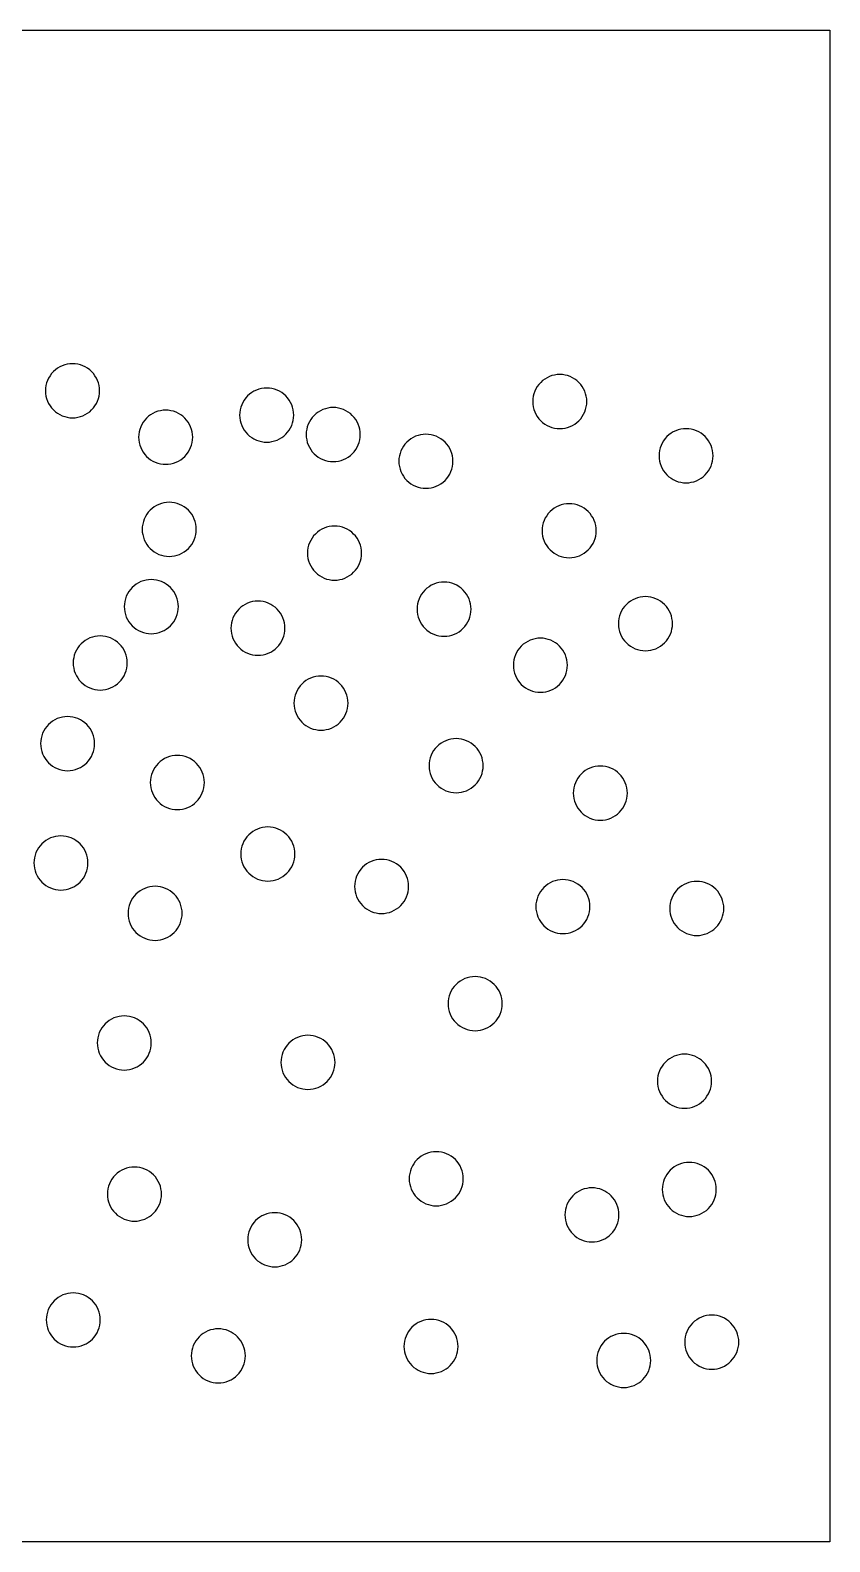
# Model space of a CAD drawing. Header units: millimetres. Extents: x 0 to 406, y 0 to 84.
# Drawn here: x 362 to 406.4, y 0 to 83.8 of the extents above; entities that cross this region are included whole.
import ezdxf

# ---------------------------------------------------------------- set-up
doc = ezdxf.new("R2010")
doc.units = ezdxf.units.MM

msp = doc.modelspace()

# ---------------------------------------------------------------- linework, layer by layer
at = {"color": 0}
for points in [[(0, 0), (0, 83.82), (406.4, 83.82), (406.4, 0), (0, 0)], [(365.455, 62.767), (365.554, 62.876), (365.641, 62.994), (365.717, 63.12), (365.78, 63.253), (365.83, 63.392), (365.865, 63.535), (365.887, 63.68), (365.894, 63.827), (365.887, 63.974), (365.865, 64.12), (365.83, 64.263), (365.78, 64.401), (365.717, 64.534), (365.641, 64.661), (365.554, 64.779), (365.455, 64.888), (365.346, 64.987), (365.228, 65.074), (365.101, 65.15), (364.968, 65.213), (364.83, 65.263), (364.687, 65.298), (364.541, 65.32), (364.394, 65.327), (364.247, 65.32), (364.102, 65.298), (363.959, 65.263), (363.82, 65.213), (363.687, 65.15), (363.561, 65.074), (363.443, 64.987), (363.334, 64.888), (363.235, 64.779), (363.147, 64.661), (363.071, 64.534), (363.008, 64.401), (362.959, 64.263), (362.923, 64.12), (362.901, 63.974), (362.894, 63.827), (362.901, 63.68), (362.923, 63.535), (362.959, 63.392), (363.008, 63.253), (363.071, 63.12), (363.147, 62.994), (363.235, 62.876), (363.334, 62.767), (363.443, 62.668), (363.561, 62.58), (363.687, 62.504), (363.82, 62.441), (363.959, 62.392), (364.102, 62.356), (364.247, 62.334), (364.394, 62.327), (364.541, 62.334), (364.687, 62.356), (364.83, 62.392), (364.968, 62.441), (365.101, 62.504), (365.228, 62.58), (365.346, 62.668), (365.455, 62.767)], [(392.485, 62.168), (392.584, 62.278), (392.671, 62.396), (392.747, 62.522), (392.81, 62.655), (392.859, 62.794), (392.895, 62.936), (392.917, 63.082), (392.924, 63.229), (392.917, 63.376), (392.895, 63.522), (392.859, 63.665), (392.81, 63.803), (392.747, 63.936), (392.671, 64.062), (392.584, 64.181), (392.485, 64.29), (392.376, 64.389), (392.257, 64.476), (392.131, 64.552), (391.998, 64.615), (391.859, 64.665), (391.717, 64.7), (391.571, 64.722), (391.424, 64.729), (391.277, 64.722), (391.131, 64.7), (390.989, 64.665), (390.85, 64.615), (390.717, 64.552), (390.591, 64.476), (390.472, 64.389), (390.363, 64.29), (390.265, 64.181), (390.177, 64.062), (390.101, 63.936), (390.038, 63.803), (389.989, 63.665), (389.953, 63.522), (389.931, 63.376), (389.924, 63.229), (389.931, 63.082), (389.953, 62.936), (389.989, 62.794), (390.038, 62.655), (390.101, 62.522), (390.177, 62.396), (390.265, 62.278), (390.363, 62.168), (390.472, 62.07), (390.591, 61.982), (390.717, 61.906), (390.85, 61.843), (390.989, 61.794), (391.131, 61.758), (391.277, 61.736), (391.424, 61.729), (391.571, 61.736), (391.717, 61.758), (391.859, 61.794), (391.998, 61.843), (392.131, 61.906), (392.257, 61.982), (392.376, 62.07), (392.485, 62.168)], [(376.226, 61.417), (376.325, 61.526), (376.413, 61.644), (376.489, 61.771), (376.552, 61.904), (376.601, 62.042), (376.637, 62.185), (376.658, 62.331), (376.666, 62.478), (376.658, 62.625), (376.637, 62.77), (376.601, 62.913), (376.552, 63.052), (376.489, 63.185), (376.413, 63.311), (376.325, 63.429), (376.226, 63.538), (376.117, 63.637), (375.999, 63.725), (375.873, 63.801), (375.74, 63.864), (375.601, 63.913), (375.458, 63.949), (375.313, 63.971), (375.166, 63.978), (375.019, 63.971), (374.873, 63.949), (374.73, 63.913), (374.592, 63.864), (374.459, 63.801), (374.332, 63.725), (374.214, 63.637), (374.105, 63.538), (374.006, 63.429), (373.918, 63.311), (373.843, 63.185), (373.78, 63.052), (373.73, 62.913), (373.695, 62.77), (373.673, 62.625), (373.666, 62.478), (373.673, 62.331), (373.695, 62.185), (373.73, 62.042), (373.78, 61.904), (373.843, 61.771), (373.918, 61.644), (374.006, 61.526), (374.105, 61.417), (374.214, 61.318), (374.332, 61.231), (374.459, 61.155), (374.592, 61.092), (374.73, 61.042), (374.873, 61.007), (375.019, 60.985), (375.166, 60.978), (375.313, 60.985), (375.458, 61.007), (375.601, 61.042), (375.74, 61.092), (375.873, 61.155), (375.999, 61.231), (376.117, 61.318), (376.226, 61.417)], [(379.915, 60.338), (380.014, 60.447), (380.101, 60.565), (380.177, 60.691), (380.24, 60.824), (380.29, 60.963), (380.325, 61.106), (380.347, 61.251), (380.354, 61.398), (380.347, 61.545), (380.325, 61.691), (380.29, 61.834), (380.24, 61.972), (380.177, 62.105), (380.101, 62.232), (380.014, 62.35), (379.915, 62.459), (379.806, 62.558), (379.687, 62.645), (379.561, 62.721), (379.428, 62.784), (379.29, 62.834), (379.147, 62.869), (379.001, 62.891), (378.854, 62.898), (378.707, 62.891), (378.561, 62.869), (378.419, 62.834), (378.28, 62.784), (378.147, 62.721), (378.021, 62.645), (377.903, 62.558), (377.793, 62.459), (377.695, 62.35), (377.607, 62.232), (377.531, 62.105), (377.468, 61.972), (377.419, 61.834), (377.383, 61.691), (377.361, 61.545), (377.354, 61.398), (377.361, 61.251), (377.383, 61.106), (377.419, 60.963), (377.468, 60.824), (377.531, 60.691), (377.607, 60.565), (377.695, 60.447), (377.793, 60.338), (377.903, 60.239), (378.021, 60.151), (378.147, 60.075), (378.28, 60.012), (378.419, 59.963), (378.561, 59.927), (378.707, 59.906), (378.854, 59.898), (379.001, 59.906), (379.147, 59.927), (379.29, 59.963), (379.428, 60.012), (379.561, 60.075), (379.687, 60.151), (379.806, 60.239), (379.915, 60.338)], [(370.622, 60.191), (370.721, 60.3), (370.808, 60.418), (370.884, 60.544), (370.947, 60.677), (370.997, 60.816), (371.032, 60.959), (371.054, 61.104), (371.061, 61.251), (371.054, 61.398), (371.032, 61.544), (370.997, 61.687), (370.947, 61.825), (370.884, 61.958), (370.808, 62.085), (370.721, 62.203), (370.622, 62.312), (370.513, 62.411), (370.395, 62.498), (370.268, 62.574), (370.135, 62.637), (369.997, 62.687), (369.854, 62.722), (369.708, 62.744), (369.561, 62.751), (369.414, 62.744), (369.269, 62.722), (369.126, 62.687), (368.987, 62.637), (368.854, 62.574), (368.728, 62.498), (368.61, 62.411), (368.501, 62.312), (368.402, 62.203), (368.314, 62.085), (368.238, 61.958), (368.175, 61.825), (368.126, 61.687), (368.09, 61.544), (368.068, 61.398), (368.061, 61.251), (368.068, 61.104), (368.09, 60.959), (368.126, 60.816), (368.175, 60.677), (368.238, 60.544), (368.314, 60.418), (368.402, 60.3), (368.501, 60.191), (368.61, 60.092), (368.728, 60.004), (368.854, 59.928), (368.987, 59.865), (369.126, 59.816), (369.269, 59.78), (369.414, 59.759), (369.561, 59.751), (369.708, 59.759), (369.854, 59.78), (369.997, 59.816), (370.135, 59.865), (370.268, 59.928), (370.395, 60.004), (370.513, 60.092), (370.622, 60.191)], [(385.058, 58.857), (385.156, 58.966), (385.244, 59.085), (385.32, 59.211), (385.383, 59.344), (385.432, 59.482), (385.468, 59.625), (385.49, 59.771), (385.497, 59.918), (385.49, 60.065), (385.468, 60.211), (385.432, 60.353), (385.383, 60.492), (385.32, 60.625), (385.244, 60.751), (385.156, 60.869), (385.058, 60.979), (384.948, 61.077), (384.83, 61.165), (384.704, 61.241), (384.571, 61.304), (384.432, 61.353), (384.289, 61.389), (384.144, 61.411), (383.997, 61.418), (383.85, 61.411), (383.704, 61.389), (383.561, 61.353), (383.423, 61.304), (383.29, 61.241), (383.163, 61.165), (383.045, 61.077), (382.936, 60.979), (382.837, 60.869), (382.75, 60.751), (382.674, 60.625), (382.611, 60.492), (382.561, 60.353), (382.526, 60.211), (382.504, 60.065), (382.497, 59.918), (382.504, 59.771), (382.526, 59.625), (382.561, 59.482), (382.611, 59.344), (382.674, 59.211), (382.75, 59.085), (382.837, 58.966), (382.936, 58.857), (383.045, 58.758), (383.163, 58.671), (383.29, 58.595), (383.423, 58.532), (383.561, 58.482), (383.704, 58.447), (383.85, 58.425), (383.997, 58.418), (384.144, 58.425), (384.289, 58.447), (384.432, 58.482), (384.571, 58.532), (384.704, 58.595), (384.83, 58.671), (384.948, 58.758), (385.058, 58.857)], [(399.488, 59.16), (399.587, 59.269), (399.675, 59.388), (399.751, 59.514), (399.814, 59.647), (399.863, 59.785), (399.899, 59.928), (399.921, 60.074), (399.928, 60.221), (399.921, 60.368), (399.899, 60.514), (399.863, 60.656), (399.814, 60.795), (399.751, 60.928), (399.675, 61.054), (399.587, 61.172), (399.488, 61.282), (399.379, 61.38), (399.261, 61.468), (399.135, 61.544), (399.002, 61.607), (398.863, 61.656), (398.72, 61.692), (398.575, 61.714), (398.428, 61.721), (398.281, 61.714), (398.135, 61.692), (397.992, 61.656), (397.854, 61.607), (397.721, 61.544), (397.594, 61.468), (397.476, 61.38), (397.367, 61.282), (397.268, 61.172), (397.181, 61.054), (397.105, 60.928), (397.042, 60.795), (396.992, 60.656), (396.957, 60.514), (396.935, 60.368), (396.928, 60.221), (396.935, 60.074), (396.957, 59.928), (396.992, 59.785), (397.042, 59.647), (397.105, 59.514), (397.181, 59.388), (397.268, 59.269), (397.367, 59.16), (397.476, 59.061), (397.594, 58.974), (397.721, 58.898), (397.854, 58.835), (397.992, 58.785), (398.135, 58.75), (398.281, 58.728), (398.428, 58.721), (398.575, 58.728), (398.72, 58.75), (398.863, 58.785), (399.002, 58.835), (399.135, 58.898), (399.261, 58.974), (399.379, 59.061), (399.488, 59.16)], [(370.819, 55.081), (370.918, 55.19), (371.005, 55.308), (371.081, 55.434), (371.144, 55.568), (371.194, 55.706), (371.229, 55.849), (371.251, 55.995), (371.258, 56.142), (371.251, 56.289), (371.229, 56.434), (371.194, 56.577), (371.144, 56.716), (371.081, 56.849), (371.005, 56.975), (370.918, 57.093), (370.819, 57.202), (370.71, 57.301), (370.591, 57.389), (370.465, 57.464), (370.332, 57.527), (370.194, 57.577), (370.051, 57.613), (369.905, 57.634), (369.758, 57.642), (369.611, 57.634), (369.465, 57.613), (369.323, 57.577), (369.184, 57.527), (369.051, 57.464), (368.925, 57.389), (368.807, 57.301), (368.697, 57.202), (368.599, 57.093), (368.511, 56.975), (368.435, 56.849), (368.372, 56.716), (368.323, 56.577), (368.287, 56.434), (368.265, 56.289), (368.258, 56.142), (368.265, 55.995), (368.287, 55.849), (368.323, 55.706), (368.372, 55.568), (368.435, 55.434), (368.511, 55.308), (368.599, 55.19), (368.697, 55.081), (368.807, 54.982), (368.925, 54.894), (369.051, 54.819), (369.184, 54.756), (369.323, 54.706), (369.465, 54.67), (369.611, 54.649), (369.758, 54.642), (369.905, 54.649), (370.051, 54.67), (370.194, 54.706), (370.332, 54.756), (370.465, 54.819), (370.591, 54.894), (370.71, 54.982), (370.819, 55.081)], [(393.004, 55.005), (393.103, 55.114), (393.191, 55.233), (393.266, 55.359), (393.329, 55.492), (393.379, 55.631), (393.415, 55.773), (393.436, 55.919), (393.443, 56.066), (393.436, 56.213), (393.415, 56.359), (393.379, 56.501), (393.329, 56.64), (393.266, 56.773), (393.191, 56.899), (393.103, 57.018), (393.004, 57.127), (392.895, 57.226), (392.777, 57.313), (392.651, 57.389), (392.517, 57.452), (392.379, 57.501), (392.236, 57.537), (392.09, 57.559), (391.943, 57.566), (391.796, 57.559), (391.651, 57.537), (391.508, 57.501), (391.369, 57.452), (391.236, 57.389), (391.11, 57.313), (390.992, 57.226), (390.883, 57.127), (390.784, 57.018), (390.696, 56.899), (390.621, 56.773), (390.558, 56.64), (390.508, 56.501), (390.472, 56.359), (390.451, 56.213), (390.443, 56.066), (390.451, 55.919), (390.472, 55.773), (390.508, 55.631), (390.558, 55.492), (390.621, 55.359), (390.696, 55.233), (390.784, 55.114), (390.883, 55.005), (390.992, 54.907), (391.11, 54.819), (391.236, 54.743), (391.369, 54.68), (391.508, 54.631), (391.651, 54.595), (391.796, 54.573), (391.943, 54.566), (392.09, 54.573), (392.236, 54.595), (392.379, 54.631), (392.517, 54.68), (392.651, 54.743), (392.777, 54.819), (392.895, 54.907), (393.004, 55.005)], [(379.988, 53.762), (380.087, 53.871), (380.175, 53.99), (380.25, 54.116), (380.313, 54.249), (380.363, 54.388), (380.399, 54.53), (380.42, 54.676), (380.428, 54.823), (380.42, 54.97), (380.399, 55.116), (380.363, 55.259), (380.313, 55.397), (380.25, 55.53), (380.175, 55.656), (380.087, 55.775), (379.988, 55.884), (379.879, 55.983), (379.761, 56.07), (379.635, 56.146), (379.502, 56.209), (379.363, 56.258), (379.22, 56.294), (379.075, 56.316), (378.928, 56.323), (378.781, 56.316), (378.635, 56.294), (378.492, 56.258), (378.354, 56.209), (378.221, 56.146), (378.094, 56.07), (377.976, 55.983), (377.867, 55.884), (377.768, 55.775), (377.68, 55.656), (377.605, 55.53), (377.542, 55.397), (377.492, 55.259), (377.456, 55.116), (377.435, 54.97), (377.428, 54.823), (377.435, 54.676), (377.456, 54.53), (377.492, 54.388), (377.542, 54.249), (377.605, 54.116), (377.68, 53.99), (377.768, 53.871), (377.867, 53.762), (377.976, 53.664), (378.094, 53.576), (378.221, 53.5), (378.354, 53.437), (378.492, 53.388), (378.635, 53.352), (378.781, 53.33), (378.928, 53.323), (379.075, 53.33), (379.22, 53.352), (379.363, 53.388), (379.502, 53.437), (379.635, 53.5), (379.761, 53.576), (379.879, 53.664), (379.988, 53.762)], [(369.825, 50.794), (369.924, 50.903), (370.012, 51.022), (370.088, 51.148), (370.151, 51.281), (370.2, 51.42), (370.236, 51.562), (370.258, 51.708), (370.265, 51.855), (370.258, 52.002), (370.236, 52.148), (370.2, 52.29), (370.151, 52.429), (370.088, 52.562), (370.012, 52.688), (369.924, 52.807), (369.825, 52.916), (369.716, 53.014), (369.598, 53.102), (369.472, 53.178), (369.339, 53.241), (369.2, 53.29), (369.057, 53.326), (368.912, 53.348), (368.765, 53.355), (368.618, 53.348), (368.472, 53.326), (368.329, 53.29), (368.191, 53.241), (368.058, 53.178), (367.931, 53.102), (367.813, 53.014), (367.704, 52.916), (367.605, 52.807), (367.518, 52.688), (367.442, 52.562), (367.379, 52.429), (367.329, 52.29), (367.294, 52.148), (367.272, 52.002), (367.265, 51.855), (367.272, 51.708), (367.294, 51.562), (367.329, 51.42), (367.379, 51.281), (367.442, 51.148), (367.518, 51.022), (367.605, 50.903), (367.704, 50.794), (367.813, 50.695), (367.931, 50.608), (368.058, 50.532), (368.191, 50.469), (368.329, 50.42), (368.472, 50.384), (368.618, 50.362), (368.765, 50.355), (368.912, 50.362), (369.057, 50.384), (369.2, 50.42), (369.339, 50.469), (369.472, 50.532), (369.598, 50.608), (369.716, 50.695), (369.825, 50.794)], [(386.065, 50.654), (386.164, 50.763), (386.252, 50.882), (386.327, 51.008), (386.39, 51.141), (386.44, 51.279), (386.476, 51.422), (386.497, 51.568), (386.504, 51.715), (386.497, 51.862), (386.476, 52.008), (386.44, 52.15), (386.39, 52.289), (386.327, 52.422), (386.252, 52.548), (386.164, 52.666), (386.065, 52.776), (385.956, 52.874), (385.838, 52.962), (385.711, 53.038), (385.578, 53.101), (385.44, 53.15), (385.297, 53.186), (385.151, 53.208), (385.004, 53.215), (384.857, 53.208), (384.712, 53.186), (384.569, 53.15), (384.43, 53.101), (384.297, 53.038), (384.171, 52.962), (384.053, 52.874), (383.944, 52.776), (383.845, 52.666), (383.757, 52.548), (383.682, 52.422), (383.619, 52.289), (383.569, 52.15), (383.533, 52.008), (383.512, 51.862), (383.504, 51.715), (383.512, 51.568), (383.533, 51.422), (383.569, 51.279), (383.619, 51.141), (383.682, 51.008), (383.757, 50.882), (383.845, 50.763), (383.944, 50.654), (384.053, 50.555), (384.171, 50.468), (384.297, 50.392), (384.43, 50.329), (384.569, 50.279), (384.712, 50.244), (384.857, 50.222), (385.004, 50.215), (385.151, 50.222), (385.297, 50.244), (385.44, 50.279), (385.578, 50.329), (385.711, 50.392), (385.838, 50.468), (385.956, 50.555), (386.065, 50.654)], [(375.741, 49.6), (375.84, 49.709), (375.927, 49.827), (376.003, 49.953), (376.066, 50.087), (376.115, 50.225), (376.151, 50.368), (376.173, 50.514), (376.18, 50.661), (376.173, 50.808), (376.151, 50.953), (376.115, 51.096), (376.066, 51.235), (376.003, 51.368), (375.927, 51.494), (375.84, 51.612), (375.741, 51.721), (375.632, 51.82), (375.513, 51.908), (375.387, 51.983), (375.254, 52.046), (375.115, 52.096), (374.973, 52.132), (374.827, 52.153), (374.68, 52.161), (374.533, 52.153), (374.387, 52.132), (374.245, 52.096), (374.106, 52.046), (373.973, 51.983), (373.847, 51.908), (373.728, 51.82), (373.619, 51.721), (373.52, 51.612), (373.433, 51.494), (373.357, 51.368), (373.294, 51.235), (373.245, 51.096), (373.209, 50.953), (373.187, 50.808), (373.18, 50.661), (373.187, 50.514), (373.209, 50.368), (373.245, 50.225), (373.294, 50.087), (373.357, 49.953), (373.433, 49.827), (373.52, 49.709), (373.619, 49.6), (373.728, 49.501), (373.847, 49.413), (373.973, 49.338), (374.106, 49.275), (374.245, 49.225), (374.387, 49.189), (374.533, 49.168), (374.68, 49.161), (374.827, 49.168), (374.973, 49.189), (375.115, 49.225), (375.254, 49.275), (375.387, 49.338), (375.513, 49.413), (375.632, 49.501), (375.741, 49.6)], [(397.236, 49.851), (397.335, 49.96), (397.423, 50.078), (397.498, 50.204), (397.561, 50.337), (397.611, 50.476), (397.647, 50.619), (397.668, 50.764), (397.676, 50.911), (397.668, 51.058), (397.647, 51.204), (397.611, 51.347), (397.561, 51.485), (397.498, 51.618), (397.423, 51.745), (397.335, 51.863), (397.236, 51.972), (397.127, 52.071), (397.009, 52.158), (396.883, 52.234), (396.75, 52.297), (396.611, 52.347), (396.468, 52.382), (396.323, 52.404), (396.176, 52.411), (396.028, 52.404), (395.883, 52.382), (395.74, 52.347), (395.601, 52.297), (395.468, 52.234), (395.342, 52.158), (395.224, 52.071), (395.115, 51.972), (395.016, 51.863), (394.928, 51.745), (394.853, 51.618), (394.79, 51.485), (394.74, 51.347), (394.704, 51.204), (394.683, 51.058), (394.676, 50.911), (394.683, 50.764), (394.704, 50.619), (394.74, 50.476), (394.79, 50.337), (394.853, 50.204), (394.928, 50.078), (395.016, 49.96), (395.115, 49.851), (395.224, 49.752), (395.342, 49.664), (395.468, 49.588), (395.601, 49.525), (395.74, 49.476), (395.883, 49.44), (396.028, 49.419), (396.176, 49.411), (396.323, 49.419), (396.468, 49.44), (396.611, 49.476), (396.75, 49.525), (396.883, 49.588), (397.009, 49.664), (397.127, 49.752), (397.236, 49.851)], [(366.99, 47.672), (367.089, 47.781), (367.177, 47.899), (367.253, 48.026), (367.316, 48.159), (367.365, 48.297), (367.401, 48.44), (367.423, 48.586), (367.43, 48.733), (367.423, 48.88), (367.401, 49.025), (367.365, 49.168), (367.316, 49.307), (367.253, 49.44), (367.177, 49.566), (367.089, 49.684), (366.99, 49.793), (366.881, 49.892), (366.763, 49.98), (366.637, 50.056), (366.504, 50.119), (366.365, 50.168), (366.222, 50.204), (366.077, 50.226), (365.93, 50.233), (365.783, 50.226), (365.637, 50.204), (365.494, 50.168), (365.356, 50.119), (365.223, 50.056), (365.096, 49.98), (364.978, 49.892), (364.869, 49.793), (364.77, 49.684), (364.683, 49.566), (364.607, 49.44), (364.544, 49.307), (364.494, 49.168), (364.459, 49.025), (364.437, 48.88), (364.43, 48.733), (364.437, 48.586), (364.459, 48.44), (364.494, 48.297), (364.544, 48.159), (364.607, 48.026), (364.683, 47.899), (364.77, 47.781), (364.869, 47.672), (364.978, 47.573), (365.096, 47.486), (365.223, 47.41), (365.356, 47.347), (365.494, 47.297), (365.637, 47.262), (365.783, 47.24), (365.93, 47.233), (366.077, 47.24), (366.222, 47.262), (366.365, 47.297), (366.504, 47.347), (366.637, 47.41), (366.763, 47.486), (366.881, 47.573), (366.99, 47.672)], [(391.409, 47.546), (391.508, 47.655), (391.596, 47.774), (391.671, 47.9), (391.734, 48.033), (391.784, 48.172), (391.82, 48.314), (391.841, 48.46), (391.849, 48.607), (391.841, 48.754), (391.82, 48.9), (391.784, 49.042), (391.734, 49.181), (391.671, 49.314), (391.596, 49.44), (391.508, 49.559), (391.409, 49.668), (391.3, 49.767), (391.182, 49.854), (391.056, 49.93), (390.923, 49.993), (390.784, 50.042), (390.641, 50.078), (390.496, 50.1), (390.349, 50.107), (390.202, 50.1), (390.056, 50.078), (389.913, 50.042), (389.775, 49.993), (389.642, 49.93), (389.515, 49.854), (389.397, 49.767), (389.288, 49.668), (389.189, 49.559), (389.101, 49.44), (389.026, 49.314), (388.963, 49.181), (388.913, 49.042), (388.877, 48.9), (388.856, 48.754), (388.849, 48.607), (388.856, 48.46), (388.877, 48.314), (388.913, 48.172), (388.963, 48.033), (389.026, 47.9), (389.101, 47.774), (389.189, 47.655), (389.288, 47.546), (389.397, 47.447), (389.515, 47.36), (389.642, 47.284), (389.775, 47.221), (389.913, 47.172), (390.056, 47.136), (390.202, 47.114), (390.349, 47.107), (390.496, 47.114), (390.641, 47.136), (390.784, 47.172), (390.923, 47.221), (391.056, 47.284), (391.182, 47.36), (391.3, 47.447), (391.409, 47.546)], [(379.238, 45.444), (379.337, 45.553), (379.425, 45.671), (379.501, 45.798), (379.564, 45.931), (379.613, 46.069), (379.649, 46.212), (379.671, 46.358), (379.678, 46.505), (379.671, 46.652), (379.649, 46.797), (379.613, 46.94), (379.564, 47.079), (379.501, 47.212), (379.425, 47.338), (379.337, 47.456), (379.238, 47.565), (379.129, 47.664), (379.011, 47.752), (378.885, 47.828), (378.752, 47.891), (378.613, 47.94), (378.47, 47.976), (378.325, 47.998), (378.178, 48.005), (378.031, 47.998), (377.885, 47.976), (377.742, 47.94), (377.604, 47.891), (377.471, 47.828), (377.344, 47.752), (377.226, 47.664), (377.117, 47.565), (377.018, 47.456), (376.931, 47.338), (376.855, 47.212), (376.792, 47.079), (376.742, 46.94), (376.707, 46.797), (376.685, 46.652), (376.678, 46.505), (376.685, 46.358), (376.707, 46.212), (376.742, 46.069), (376.792, 45.931), (376.855, 45.798), (376.931, 45.671), (377.018, 45.553), (377.117, 45.444), (377.226, 45.345), (377.344, 45.258), (377.471, 45.182), (377.604, 45.119), (377.742, 45.069), (377.885, 45.034), (378.031, 45.012), (378.178, 45.005), (378.325, 45.012), (378.47, 45.034), (378.613, 45.069), (378.752, 45.119), (378.885, 45.182), (379.011, 45.258), (379.129, 45.345), (379.238, 45.444)], [(365.183, 43.2), (365.282, 43.309), (365.37, 43.427), (365.445, 43.553), (365.508, 43.686), (365.558, 43.825), (365.594, 43.968), (365.615, 44.113), (365.623, 44.26), (365.615, 44.407), (365.594, 44.553), (365.558, 44.696), (365.508, 44.834), (365.445, 44.967), (365.37, 45.094), (365.282, 45.212), (365.183, 45.321), (365.074, 45.42), (364.956, 45.508), (364.83, 45.583), (364.697, 45.646), (364.558, 45.696), (364.415, 45.732), (364.27, 45.753), (364.123, 45.76), (363.976, 45.753), (363.83, 45.732), (363.687, 45.696), (363.549, 45.646), (363.415, 45.583), (363.289, 45.508), (363.171, 45.42), (363.062, 45.321), (362.963, 45.212), (362.875, 45.094), (362.8, 44.967), (362.737, 44.834), (362.687, 44.696), (362.651, 44.553), (362.63, 44.407), (362.623, 44.26), (362.63, 44.113), (362.651, 43.968), (362.687, 43.825), (362.737, 43.686), (362.8, 43.553), (362.875, 43.427), (362.963, 43.309), (363.062, 43.2), (363.171, 43.101), (363.289, 43.013), (363.415, 42.938), (363.549, 42.875), (363.687, 42.825), (363.83, 42.789), (363.976, 42.768), (364.123, 42.76), (364.27, 42.768), (364.415, 42.789), (364.558, 42.825), (364.697, 42.875), (364.83, 42.938), (364.956, 43.013), (365.074, 43.101), (365.183, 43.2)], [(386.735, 41.976), (386.834, 42.085), (386.921, 42.203), (386.997, 42.329), (387.06, 42.462), (387.109, 42.601), (387.145, 42.744), (387.167, 42.889), (387.174, 43.036), (387.167, 43.184), (387.145, 43.329), (387.109, 43.472), (387.06, 43.611), (386.997, 43.744), (386.921, 43.87), (386.834, 43.988), (386.735, 44.097), (386.626, 44.196), (386.507, 44.284), (386.381, 44.359), (386.248, 44.422), (386.11, 44.472), (385.967, 44.508), (385.821, 44.529), (385.674, 44.536), (385.527, 44.529), (385.381, 44.508), (385.239, 44.472), (385.1, 44.422), (384.967, 44.359), (384.841, 44.284), (384.722, 44.196), (384.613, 44.097), (384.515, 43.988), (384.427, 43.87), (384.351, 43.744), (384.288, 43.611), (384.239, 43.472), (384.203, 43.329), (384.181, 43.184), (384.174, 43.036), (384.181, 42.889), (384.203, 42.744), (384.239, 42.601), (384.288, 42.462), (384.351, 42.329), (384.427, 42.203), (384.515, 42.085), (384.613, 41.976), (384.722, 41.877), (384.841, 41.789), (384.967, 41.714), (385.1, 41.651), (385.239, 41.601), (385.381, 41.565), (385.527, 41.544), (385.674, 41.536), (385.821, 41.544), (385.967, 41.565), (386.11, 41.601), (386.248, 41.651), (386.381, 41.714), (386.507, 41.789), (386.626, 41.877), (386.735, 41.976)], [(371.269, 41.043), (371.368, 41.152), (371.456, 41.27), (371.531, 41.396), (371.594, 41.529), (371.644, 41.668), (371.68, 41.811), (371.701, 41.956), (371.709, 42.103), (371.701, 42.25), (371.68, 42.396), (371.644, 42.539), (371.594, 42.677), (371.531, 42.81), (371.456, 42.937), (371.368, 43.055), (371.269, 43.164), (371.16, 43.263), (371.042, 43.35), (370.916, 43.426), (370.783, 43.489), (370.644, 43.539), (370.501, 43.574), (370.356, 43.596), (370.209, 43.603), (370.061, 43.596), (369.916, 43.574), (369.773, 43.539), (369.634, 43.489), (369.501, 43.426), (369.375, 43.35), (369.257, 43.263), (369.148, 43.164), (369.049, 43.055), (368.961, 42.937), (368.886, 42.81), (368.823, 42.677), (368.773, 42.539), (368.737, 42.396), (368.716, 42.25), (368.709, 42.103), (368.716, 41.956), (368.737, 41.811), (368.773, 41.668), (368.823, 41.529), (368.886, 41.396), (368.961, 41.27), (369.049, 41.152), (369.148, 41.043), (369.257, 40.944), (369.375, 40.856), (369.501, 40.78), (369.634, 40.717), (369.773, 40.668), (369.916, 40.632), (370.061, 40.61), (370.209, 40.603), (370.356, 40.61), (370.501, 40.632), (370.644, 40.668), (370.783, 40.717), (370.916, 40.78), (371.042, 40.856), (371.16, 40.944), (371.269, 41.043)], [(394.733, 40.453), (394.832, 40.562), (394.92, 40.68), (394.995, 40.807), (395.058, 40.94), (395.108, 41.078), (395.144, 41.221), (395.165, 41.367), (395.172, 41.514), (395.165, 41.661), (395.144, 41.806), (395.108, 41.949), (395.058, 42.088), (394.995, 42.221), (394.92, 42.347), (394.832, 42.465), (394.733, 42.574), (394.624, 42.673), (394.506, 42.761), (394.379, 42.837), (394.246, 42.9), (394.108, 42.949), (393.965, 42.985), (393.819, 43.006), (393.672, 43.014), (393.525, 43.006), (393.38, 42.985), (393.237, 42.949), (393.098, 42.9), (392.965, 42.837), (392.839, 42.761), (392.721, 42.673), (392.612, 42.574), (392.513, 42.465), (392.425, 42.347), (392.349, 42.221), (392.287, 42.088), (392.237, 41.949), (392.201, 41.806), (392.18, 41.661), (392.172, 41.514), (392.18, 41.367), (392.201, 41.221), (392.237, 41.078), (392.287, 40.94), (392.349, 40.807), (392.425, 40.68), (392.513, 40.562), (392.612, 40.453), (392.721, 40.354), (392.839, 40.267), (392.965, 40.191), (393.098, 40.128), (393.237, 40.078), (393.38, 40.043), (393.525, 40.021), (393.672, 40.014), (393.819, 40.021), (393.965, 40.043), (394.108, 40.078), (394.246, 40.128), (394.379, 40.191), (394.506, 40.267), (394.624, 40.354), (394.733, 40.453)], [(376.289, 37.077), (376.388, 37.186), (376.476, 37.304), (376.552, 37.43), (376.614, 37.564), (376.664, 37.702), (376.7, 37.845), (376.721, 37.991), (376.729, 38.138), (376.721, 38.285), (376.7, 38.43), (376.664, 38.573), (376.614, 38.712), (376.552, 38.845), (376.476, 38.971), (376.388, 39.089), (376.289, 39.198), (376.18, 39.297), (376.062, 39.385), (375.936, 39.46), (375.803, 39.523), (375.664, 39.573), (375.521, 39.609), (375.376, 39.63), (375.229, 39.638), (375.082, 39.63), (374.936, 39.609), (374.793, 39.573), (374.655, 39.523), (374.522, 39.46), (374.395, 39.385), (374.277, 39.297), (374.168, 39.198), (374.069, 39.089), (373.981, 38.971), (373.906, 38.845), (373.843, 38.712), (373.793, 38.573), (373.757, 38.43), (373.736, 38.285), (373.729, 38.138), (373.736, 37.991), (373.757, 37.845), (373.793, 37.702), (373.843, 37.564), (373.906, 37.43), (373.981, 37.304), (374.069, 37.186), (374.168, 37.077), (374.277, 36.978), (374.395, 36.89), (374.522, 36.815), (374.655, 36.752), (374.793, 36.702), (374.936, 36.666), (375.082, 36.645), (375.229, 36.638), (375.376, 36.645), (375.521, 36.666), (375.664, 36.702), (375.803, 36.752), (375.936, 36.815), (376.062, 36.89), (376.18, 36.978), (376.289, 37.077)], [(364.812, 36.581), (364.911, 36.69), (364.999, 36.808), (365.074, 36.935), (365.137, 37.068), (365.187, 37.206), (365.223, 37.349), (365.244, 37.495), (365.252, 37.642), (365.244, 37.789), (365.223, 37.934), (365.187, 38.077), (365.137, 38.216), (365.074, 38.349), (364.999, 38.475), (364.911, 38.593), (364.812, 38.702), (364.703, 38.801), (364.585, 38.889), (364.459, 38.965), (364.326, 39.028), (364.187, 39.077), (364.044, 39.113), (363.899, 39.134), (363.752, 39.142), (363.605, 39.134), (363.459, 39.113), (363.316, 39.077), (363.178, 39.028), (363.045, 38.965), (362.918, 38.889), (362.8, 38.801), (362.691, 38.702), (362.592, 38.593), (362.504, 38.475), (362.429, 38.349), (362.366, 38.216), (362.316, 38.077), (362.28, 37.934), (362.259, 37.789), (362.252, 37.642), (362.259, 37.495), (362.28, 37.349), (362.316, 37.206), (362.366, 37.068), (362.429, 36.935), (362.504, 36.808), (362.592, 36.69), (362.691, 36.581), (362.8, 36.482), (362.918, 36.394), (363.045, 36.319), (363.178, 36.256), (363.316, 36.206), (363.459, 36.171), (363.605, 36.149), (363.752, 36.142), (363.899, 36.149), (364.044, 36.171), (364.187, 36.206), (364.326, 36.256), (364.459, 36.319), (364.585, 36.394), (364.703, 36.482), (364.812, 36.581)], [(382.599, 35.279), (382.698, 35.388), (382.786, 35.506), (382.861, 35.633), (382.924, 35.766), (382.974, 35.904), (383.01, 36.047), (383.031, 36.193), (383.038, 36.34), (383.031, 36.487), (383.01, 36.632), (382.974, 36.775), (382.924, 36.914), (382.861, 37.047), (382.786, 37.173), (382.698, 37.291), (382.599, 37.4), (382.49, 37.499), (382.372, 37.587), (382.245, 37.663), (382.112, 37.726), (381.974, 37.775), (381.831, 37.811), (381.685, 37.832), (381.538, 37.84), (381.391, 37.832), (381.246, 37.811), (381.103, 37.775), (380.964, 37.726), (380.831, 37.663), (380.705, 37.587), (380.587, 37.499), (380.478, 37.4), (380.379, 37.291), (380.291, 37.173), (380.216, 37.047), (380.153, 36.914), (380.103, 36.775), (380.067, 36.632), (380.046, 36.487), (380.038, 36.34), (380.046, 36.193), (380.067, 36.047), (380.103, 35.904), (380.153, 35.766), (380.216, 35.633), (380.291, 35.506), (380.379, 35.388), (380.478, 35.279), (380.587, 35.18), (380.705, 35.093), (380.831, 35.017), (380.964, 34.954), (381.103, 34.904), (381.246, 34.869), (381.391, 34.847), (381.538, 34.84), (381.685, 34.847), (381.831, 34.869), (381.974, 34.904), (382.112, 34.954), (382.245, 35.017), (382.372, 35.093), (382.49, 35.18), (382.599, 35.279)], [(370.036, 33.789), (370.135, 33.898), (370.223, 34.016), (370.298, 34.142), (370.361, 34.275), (370.411, 34.414), (370.447, 34.557), (370.468, 34.702), (370.476, 34.849), (370.468, 34.996), (370.447, 35.142), (370.411, 35.285), (370.361, 35.423), (370.298, 35.556), (370.223, 35.683), (370.135, 35.801), (370.036, 35.91), (369.927, 36.009), (369.809, 36.097), (369.683, 36.172), (369.55, 36.235), (369.411, 36.285), (369.268, 36.321), (369.123, 36.342), (368.976, 36.349), (368.829, 36.342), (368.683, 36.321), (368.54, 36.285), (368.402, 36.235), (368.268, 36.172), (368.142, 36.097), (368.024, 36.009), (367.915, 35.91), (367.816, 35.801), (367.728, 35.683), (367.653, 35.556), (367.59, 35.423), (367.54, 35.285), (367.504, 35.142), (367.483, 34.996), (367.476, 34.849), (367.483, 34.702), (367.504, 34.557), (367.54, 34.414), (367.59, 34.275), (367.653, 34.142), (367.728, 34.016), (367.816, 33.898), (367.915, 33.789), (368.024, 33.69), (368.142, 33.602), (368.268, 33.526), (368.402, 33.464), (368.54, 33.414), (368.683, 33.378), (368.829, 33.357), (368.976, 33.349), (369.123, 33.357), (369.268, 33.378), (369.411, 33.414), (369.55, 33.464), (369.683, 33.526), (369.809, 33.602), (369.927, 33.69), (370.036, 33.789)], [(392.657, 34.162), (392.756, 34.271), (392.844, 34.389), (392.92, 34.515), (392.982, 34.648), (393.032, 34.787), (393.068, 34.93), (393.089, 35.075), (393.097, 35.222), (393.089, 35.369), (393.068, 35.515), (393.032, 35.658), (392.982, 35.796), (392.92, 35.929), (392.844, 36.056), (392.756, 36.174), (392.657, 36.283), (392.548, 36.382), (392.43, 36.469), (392.304, 36.545), (392.171, 36.608), (392.032, 36.658), (391.889, 36.693), (391.744, 36.715), (391.597, 36.722), (391.45, 36.715), (391.304, 36.693), (391.161, 36.658), (391.023, 36.608), (390.89, 36.545), (390.763, 36.469), (390.645, 36.382), (390.536, 36.283), (390.437, 36.174), (390.349, 36.056), (390.274, 35.929), (390.211, 35.796), (390.161, 35.658), (390.125, 35.515), (390.104, 35.369), (390.097, 35.222), (390.104, 35.075), (390.125, 34.93), (390.161, 34.787), (390.211, 34.648), (390.274, 34.515), (390.349, 34.389), (390.437, 34.271), (390.536, 34.162), (390.645, 34.063), (390.763, 33.975), (390.89, 33.899), (391.023, 33.836), (391.161, 33.787), (391.304, 33.751), (391.45, 33.729), (391.597, 33.722), (391.744, 33.729), (391.889, 33.751), (392.032, 33.787), (392.171, 33.836), (392.304, 33.899), (392.43, 33.975), (392.548, 34.063), (392.657, 34.162)], [(400.083, 34.06), (400.182, 34.169), (400.269, 34.287), (400.345, 34.414), (400.408, 34.547), (400.458, 34.685), (400.493, 34.828), (400.515, 34.974), (400.522, 35.121), (400.515, 35.268), (400.493, 35.413), (400.458, 35.556), (400.408, 35.695), (400.345, 35.828), (400.269, 35.954), (400.182, 36.072), (400.083, 36.181), (399.974, 36.28), (399.856, 36.368), (399.729, 36.444), (399.596, 36.507), (399.458, 36.556), (399.315, 36.592), (399.169, 36.614), (399.022, 36.621), (398.875, 36.614), (398.73, 36.592), (398.587, 36.556), (398.448, 36.507), (398.315, 36.444), (398.189, 36.368), (398.071, 36.28), (397.962, 36.181), (397.863, 36.072), (397.775, 35.954), (397.699, 35.828), (397.636, 35.695), (397.587, 35.556), (397.551, 35.413), (397.53, 35.268), (397.522, 35.121), (397.53, 34.974), (397.551, 34.828), (397.587, 34.685), (397.636, 34.547), (397.699, 34.414), (397.775, 34.287), (397.863, 34.169), (397.962, 34.06), (398.071, 33.961), (398.189, 33.874), (398.315, 33.798), (398.448, 33.735), (398.587, 33.685), (398.73, 33.65), (398.875, 33.628), (399.022, 33.621), (399.169, 33.628), (399.315, 33.65), (399.458, 33.685), (399.596, 33.735), (399.729, 33.798), (399.856, 33.874), (399.974, 33.961), (400.083, 34.06)], [(387.789, 28.779), (387.888, 28.888), (387.976, 29.007), (388.052, 29.133), (388.114, 29.266), (388.164, 29.404), (388.2, 29.547), (388.221, 29.693), (388.229, 29.84), (388.221, 29.987), (388.2, 30.133), (388.164, 30.275), (388.114, 30.414), (388.052, 30.547), (387.976, 30.673), (387.888, 30.791), (387.789, 30.901), (387.68, 30.999), (387.562, 31.087), (387.436, 31.163), (387.303, 31.226), (387.164, 31.275), (387.021, 31.311), (386.876, 31.333), (386.729, 31.34), (386.582, 31.333), (386.436, 31.311), (386.293, 31.275), (386.155, 31.226), (386.022, 31.163), (385.895, 31.087), (385.777, 30.999), (385.668, 30.901), (385.569, 30.791), (385.481, 30.673), (385.406, 30.547), (385.343, 30.414), (385.293, 30.275), (385.257, 30.133), (385.236, 29.987), (385.229, 29.84), (385.236, 29.693), (385.257, 29.547), (385.293, 29.404), (385.343, 29.266), (385.406, 29.133), (385.481, 29.007), (385.569, 28.888), (385.668, 28.779), (385.777, 28.68), (385.895, 28.593), (386.022, 28.517), (386.155, 28.454), (386.293, 28.404), (386.436, 28.369), (386.582, 28.347), (386.729, 28.34), (386.876, 28.347), (387.021, 28.369), (387.164, 28.404), (387.303, 28.454), (387.436, 28.517), (387.562, 28.593), (387.68, 28.68), (387.789, 28.779)], [(368.327, 26.6), (368.426, 26.71), (368.513, 26.828), (368.589, 26.954), (368.652, 27.087), (368.702, 27.226), (368.737, 27.369), (368.759, 27.514), (368.766, 27.661), (368.759, 27.808), (368.737, 27.954), (368.702, 28.097), (368.652, 28.235), (368.589, 28.368), (368.513, 28.495), (368.426, 28.613), (368.327, 28.722), (368.218, 28.821), (368.1, 28.908), (367.973, 28.984), (367.84, 29.047), (367.702, 29.097), (367.559, 29.132), (367.413, 29.154), (367.266, 29.161), (367.119, 29.154), (366.974, 29.132), (366.831, 29.097), (366.692, 29.047), (366.559, 28.984), (366.433, 28.908), (366.315, 28.821), (366.206, 28.722), (366.107, 28.613), (366.019, 28.495), (365.943, 28.368), (365.88, 28.235), (365.831, 28.097), (365.795, 27.954), (365.773, 27.808), (365.766, 27.661), (365.773, 27.514), (365.795, 27.369), (365.831, 27.226), (365.88, 27.087), (365.943, 26.954), (366.019, 26.828), (366.107, 26.71), (366.206, 26.6), (366.315, 26.502), (366.433, 26.414), (366.559, 26.338), (366.692, 26.275), (366.831, 26.226), (366.974, 26.19), (367.119, 26.168), (367.266, 26.161), (367.413, 26.168), (367.559, 26.19), (367.702, 26.226), (367.84, 26.275), (367.973, 26.338), (368.1, 26.414), (368.218, 26.502), (368.327, 26.6)], [(378.516, 25.524), (378.615, 25.633), (378.703, 25.751), (378.778, 25.878), (378.841, 26.011), (378.891, 26.149), (378.927, 26.292), (378.948, 26.438), (378.955, 26.585), (378.948, 26.732), (378.927, 26.877), (378.891, 27.02), (378.841, 27.159), (378.778, 27.292), (378.703, 27.418), (378.615, 27.536), (378.516, 27.645), (378.407, 27.744), (378.289, 27.832), (378.162, 27.908), (378.029, 27.97), (377.891, 28.02), (377.748, 28.056), (377.602, 28.077), (377.455, 28.085), (377.308, 28.077), (377.163, 28.056), (377.02, 28.02), (376.881, 27.97), (376.748, 27.908), (376.622, 27.832), (376.504, 27.744), (376.395, 27.645), (376.296, 27.536), (376.208, 27.418), (376.132, 27.292), (376.07, 27.159), (376.02, 27.02), (375.984, 26.877), (375.963, 26.732), (375.955, 26.585), (375.963, 26.438), (375.984, 26.292), (376.02, 26.149), (376.07, 26.011), (376.132, 25.878), (376.208, 25.751), (376.296, 25.633), (376.395, 25.524), (376.504, 25.425), (376.622, 25.337), (376.748, 25.262), (376.881, 25.199), (377.02, 25.149), (377.163, 25.113), (377.308, 25.092), (377.455, 25.085), (377.602, 25.092), (377.748, 25.113), (377.891, 25.149), (378.029, 25.199), (378.162, 25.262), (378.289, 25.337), (378.407, 25.425), (378.516, 25.524)], [(399.402, 24.478), (399.501, 24.587), (399.589, 24.705), (399.664, 24.832), (399.727, 24.965), (399.777, 25.103), (399.813, 25.246), (399.834, 25.392), (399.841, 25.539), (399.834, 25.686), (399.813, 25.831), (399.777, 25.974), (399.727, 26.113), (399.664, 26.246), (399.589, 26.372), (399.501, 26.49), (399.402, 26.599), (399.293, 26.698), (399.175, 26.786), (399.049, 26.862), (398.915, 26.925), (398.777, 26.974), (398.634, 27.01), (398.488, 27.032), (398.341, 27.039), (398.194, 27.032), (398.049, 27.01), (397.906, 26.974), (397.767, 26.925), (397.634, 26.862), (397.508, 26.786), (397.39, 26.698), (397.281, 26.599), (397.182, 26.49), (397.094, 26.372), (397.019, 26.246), (396.956, 26.113), (396.906, 25.974), (396.87, 25.831), (396.849, 25.686), (396.841, 25.539), (396.849, 25.392), (396.87, 25.246), (396.906, 25.103), (396.956, 24.965), (397.019, 24.832), (397.094, 24.705), (397.182, 24.587), (397.281, 24.478), (397.39, 24.379), (397.508, 24.292), (397.634, 24.216), (397.767, 24.153), (397.906, 24.103), (398.049, 24.068), (398.194, 24.046), (398.341, 24.039), (398.488, 24.046), (398.634, 24.068), (398.777, 24.103), (398.915, 24.153), (399.049, 24.216), (399.175, 24.292), (399.293, 24.379), (399.402, 24.478)], [(385.63, 19.07), (385.729, 19.179), (385.817, 19.298), (385.893, 19.424), (385.956, 19.557), (386.005, 19.695), (386.041, 19.838), (386.062, 19.984), (386.07, 20.131), (386.062, 20.278), (386.041, 20.424), (386.005, 20.566), (385.956, 20.705), (385.893, 20.838), (385.817, 20.964), (385.729, 21.083), (385.63, 21.192), (385.521, 21.29), (385.403, 21.378), (385.277, 21.454), (385.144, 21.517), (385.005, 21.566), (384.862, 21.602), (384.717, 21.624), (384.57, 21.631), (384.423, 21.624), (384.277, 21.602), (384.134, 21.566), (383.996, 21.517), (383.863, 21.454), (383.736, 21.378), (383.618, 21.29), (383.509, 21.192), (383.41, 21.083), (383.323, 20.964), (383.247, 20.838), (383.184, 20.705), (383.134, 20.566), (383.099, 20.424), (383.077, 20.278), (383.07, 20.131), (383.077, 19.984), (383.099, 19.838), (383.134, 19.695), (383.184, 19.557), (383.247, 19.424), (383.323, 19.298), (383.41, 19.179), (383.509, 19.07), (383.618, 18.971), (383.736, 18.884), (383.863, 18.808), (383.996, 18.745), (384.134, 18.696), (384.277, 18.66), (384.423, 18.638), (384.57, 18.631), (384.717, 18.638), (384.862, 18.66), (385.005, 18.696), (385.144, 18.745), (385.277, 18.808), (385.403, 18.884), (385.521, 18.971), (385.63, 19.07)], [(399.665, 18.477), (399.764, 18.586), (399.852, 18.704), (399.928, 18.83), (399.99, 18.963), (400.04, 19.102), (400.076, 19.245), (400.097, 19.39), (400.105, 19.537), (400.097, 19.684), (400.076, 19.83), (400.04, 19.973), (399.99, 20.111), (399.928, 20.244), (399.852, 20.371), (399.764, 20.489), (399.665, 20.598), (399.556, 20.697), (399.438, 20.785), (399.312, 20.86), (399.179, 20.923), (399.04, 20.973), (398.897, 21.009), (398.752, 21.03), (398.605, 21.037), (398.458, 21.03), (398.312, 21.009), (398.169, 20.973), (398.031, 20.923), (397.898, 20.86), (397.771, 20.785), (397.653, 20.697), (397.544, 20.598), (397.445, 20.489), (397.357, 20.371), (397.282, 20.244), (397.219, 20.111), (397.169, 19.973), (397.133, 19.83), (397.112, 19.684), (397.105, 19.537), (397.112, 19.39), (397.133, 19.245), (397.169, 19.102), (397.219, 18.963), (397.282, 18.83), (397.357, 18.704), (397.445, 18.586), (397.544, 18.477), (397.653, 18.378), (397.771, 18.29), (397.898, 18.214), (398.031, 18.152), (398.169, 18.102), (398.312, 18.066), (398.458, 18.045), (398.605, 18.037), (398.752, 18.045), (398.897, 18.066), (399.04, 18.102), (399.179, 18.152), (399.312, 18.214), (399.438, 18.29), (399.556, 18.378), (399.665, 18.477)], [(368.892, 18.219), (368.99, 18.328), (369.078, 18.446), (369.154, 18.572), (369.217, 18.705), (369.266, 18.844), (369.302, 18.987), (369.324, 19.132), (369.331, 19.279), (369.324, 19.426), (369.302, 19.572), (369.266, 19.715), (369.217, 19.853), (369.154, 19.986), (369.078, 20.113), (368.99, 20.231), (368.892, 20.34), (368.782, 20.439), (368.664, 20.527), (368.538, 20.602), (368.405, 20.665), (368.266, 20.715), (368.123, 20.751), (367.978, 20.772), (367.831, 20.779), (367.684, 20.772), (367.538, 20.751), (367.395, 20.715), (367.257, 20.665), (367.124, 20.602), (366.997, 20.527), (366.879, 20.439), (366.77, 20.34), (366.671, 20.231), (366.584, 20.113), (366.508, 19.986), (366.445, 19.853), (366.395, 19.715), (366.36, 19.572), (366.338, 19.426), (366.331, 19.279), (366.338, 19.132), (366.36, 18.987), (366.395, 18.844), (366.445, 18.705), (366.508, 18.572), (366.584, 18.446), (366.671, 18.328), (366.77, 18.219), (366.879, 18.12), (366.997, 18.032), (367.124, 17.957), (367.257, 17.894), (367.395, 17.844), (367.538, 17.808), (367.684, 17.787), (367.831, 17.779), (367.978, 17.787), (368.123, 17.808), (368.266, 17.844), (368.405, 17.894), (368.538, 17.957), (368.664, 18.032), (368.782, 18.12), (368.892, 18.219)], [(394.269, 17.067), (394.367, 17.176), (394.455, 17.295), (394.531, 17.421), (394.594, 17.554), (394.643, 17.693), (394.679, 17.835), (394.701, 17.981), (394.708, 18.128), (394.701, 18.275), (394.679, 18.421), (394.643, 18.563), (394.594, 18.702), (394.531, 18.835), (394.455, 18.961), (394.367, 19.08), (394.269, 19.189), (394.16, 19.287), (394.041, 19.375), (393.915, 19.451), (393.782, 19.514), (393.643, 19.563), (393.501, 19.599), (393.355, 19.621), (393.208, 19.628), (393.061, 19.621), (392.915, 19.599), (392.773, 19.563), (392.634, 19.514), (392.501, 19.451), (392.375, 19.375), (392.256, 19.287), (392.147, 19.189), (392.048, 19.08), (391.961, 18.961), (391.885, 18.835), (391.822, 18.702), (391.773, 18.563), (391.737, 18.421), (391.715, 18.275), (391.708, 18.128), (391.715, 17.981), (391.737, 17.835), (391.773, 17.693), (391.822, 17.554), (391.885, 17.421), (391.961, 17.295), (392.048, 17.176), (392.147, 17.067), (392.256, 16.968), (392.375, 16.881), (392.501, 16.805), (392.634, 16.742), (392.773, 16.693), (392.915, 16.657), (393.061, 16.635), (393.208, 16.628), (393.355, 16.635), (393.501, 16.657), (393.643, 16.693), (393.782, 16.742), (393.915, 16.805), (394.041, 16.881), (394.16, 16.968), (394.269, 17.067)], [(376.673, 15.686), (376.772, 15.795), (376.86, 15.914), (376.935, 16.04), (376.998, 16.173), (377.048, 16.312), (377.084, 16.454), (377.105, 16.6), (377.112, 16.747), (377.105, 16.894), (377.084, 17.04), (377.048, 17.182), (376.998, 17.321), (376.935, 17.454), (376.86, 17.58), (376.772, 17.699), (376.673, 17.808), (376.564, 17.907), (376.446, 17.994), (376.319, 18.07), (376.186, 18.133), (376.048, 18.182), (375.905, 18.218), (375.759, 18.24), (375.612, 18.247), (375.465, 18.24), (375.32, 18.218), (375.177, 18.182), (375.038, 18.133), (374.905, 18.07), (374.779, 17.994), (374.661, 17.907), (374.552, 17.808), (374.453, 17.699), (374.365, 17.58), (374.289, 17.454), (374.227, 17.321), (374.177, 17.182), (374.141, 17.04), (374.12, 16.894), (374.112, 16.747), (374.12, 16.6), (374.141, 16.454), (374.177, 16.312), (374.227, 16.173), (374.289, 16.04), (374.365, 15.914), (374.453, 15.795), (374.552, 15.686), (374.661, 15.587), (374.779, 15.5), (374.905, 15.424), (375.038, 15.361), (375.177, 15.312), (375.32, 15.276), (375.465, 15.254), (375.612, 15.247), (375.759, 15.254), (375.905, 15.276), (376.048, 15.312), (376.186, 15.361), (376.319, 15.424), (376.446, 15.5), (376.564, 15.587), (376.673, 15.686)], [(365.496, 11.24), (365.595, 11.349), (365.683, 11.467), (365.758, 11.593), (365.821, 11.727), (365.871, 11.865), (365.907, 12.008), (365.928, 12.154), (365.935, 12.301), (365.928, 12.448), (365.907, 12.593), (365.871, 12.736), (365.821, 12.875), (365.758, 13.008), (365.683, 13.134), (365.595, 13.252), (365.496, 13.361), (365.387, 13.46), (365.269, 13.548), (365.143, 13.623), (365.009, 13.686), (364.871, 13.736), (364.728, 13.772), (364.582, 13.793), (364.435, 13.801), (364.288, 13.793), (364.143, 13.772), (364, 13.736), (363.861, 13.686), (363.728, 13.623), (363.602, 13.548), (363.484, 13.46), (363.375, 13.361), (363.276, 13.252), (363.188, 13.134), (363.113, 13.008), (363.05, 12.875), (363, 12.736), (362.964, 12.593), (362.943, 12.448), (362.935, 12.301), (362.943, 12.154), (362.964, 12.008), (363, 11.865), (363.05, 11.727), (363.113, 11.593), (363.188, 11.467), (363.276, 11.349), (363.375, 11.24), (363.484, 11.141), (363.602, 11.053), (363.728, 10.978), (363.861, 10.915), (364, 10.865), (364.143, 10.829), (364.288, 10.808), (364.435, 10.801), (364.582, 10.808), (364.728, 10.829), (364.871, 10.865), (365.009, 10.915), (365.143, 10.978), (365.269, 11.053), (365.387, 11.141), (365.496, 11.24)], [(373.541, 9.248), (373.64, 9.357), (373.728, 9.475), (373.803, 9.602), (373.866, 9.735), (373.916, 9.873), (373.952, 10.016), (373.973, 10.162), (373.981, 10.309), (373.973, 10.456), (373.952, 10.601), (373.916, 10.744), (373.866, 10.883), (373.803, 11.016), (373.728, 11.142), (373.64, 11.26), (373.541, 11.369), (373.432, 11.468), (373.314, 11.556), (373.188, 11.632), (373.055, 11.695), (372.916, 11.744), (372.773, 11.78), (372.628, 11.802), (372.481, 11.809), (372.334, 11.802), (372.188, 11.78), (372.045, 11.744), (371.907, 11.695), (371.773, 11.632), (371.647, 11.556), (371.529, 11.468), (371.42, 11.369), (371.321, 11.26), (371.233, 11.142), (371.158, 11.016), (371.095, 10.883), (371.045, 10.744), (371.009, 10.601), (370.988, 10.456), (370.981, 10.309), (370.988, 10.162), (371.009, 10.016), (371.045, 9.873), (371.095, 9.735), (371.158, 9.602), (371.233, 9.475), (371.321, 9.357), (371.42, 9.248), (371.529, 9.149), (371.647, 9.062), (371.773, 8.986), (371.907, 8.923), (372.045, 8.873), (372.188, 8.838), (372.334, 8.816), (372.481, 8.809), (372.628, 8.816), (372.773, 8.838), (372.916, 8.873), (373.055, 8.923), (373.188, 8.986), (373.314, 9.062), (373.432, 9.149), (373.541, 9.248)], [(385.342, 9.772), (385.441, 9.881), (385.528, 9.999), (385.604, 10.125), (385.667, 10.258), (385.717, 10.397), (385.752, 10.54), (385.774, 10.685), (385.781, 10.832), (385.774, 10.979), (385.752, 11.125), (385.717, 11.268), (385.667, 11.406), (385.604, 11.539), (385.528, 11.666), (385.441, 11.784), (385.342, 11.893), (385.233, 11.992), (385.115, 12.079), (384.988, 12.155), (384.855, 12.218), (384.717, 12.268), (384.574, 12.303), (384.428, 12.325), (384.281, 12.332), (384.134, 12.325), (383.989, 12.303), (383.846, 12.268), (383.707, 12.218), (383.574, 12.155), (383.448, 12.079), (383.33, 11.992), (383.221, 11.893), (383.122, 11.784), (383.034, 11.666), (382.958, 11.539), (382.895, 11.406), (382.846, 11.268), (382.81, 11.125), (382.788, 10.979), (382.781, 10.832), (382.788, 10.685), (382.81, 10.54), (382.846, 10.397), (382.895, 10.258), (382.958, 10.125), (383.034, 9.999), (383.122, 9.881), (383.221, 9.772), (383.33, 9.673), (383.448, 9.585), (383.574, 9.509), (383.707, 9.446), (383.846, 9.397), (383.989, 9.361), (384.134, 9.339), (384.281, 9.332), (384.428, 9.339), (384.574, 9.361), (384.717, 9.397), (384.855, 9.446), (384.988, 9.509), (385.115, 9.585), (385.233, 9.673), (385.342, 9.772)], [(400.914, 10.008), (401.013, 10.117), (401.101, 10.235), (401.176, 10.361), (401.239, 10.495), (401.289, 10.633), (401.325, 10.776), (401.346, 10.922), (401.353, 11.069), (401.346, 11.216), (401.325, 11.361), (401.289, 11.504), (401.239, 11.643), (401.176, 11.776), (401.101, 11.902), (401.013, 12.02), (400.914, 12.129), (400.805, 12.228), (400.687, 12.316), (400.561, 12.391), (400.427, 12.454), (400.289, 12.504), (400.146, 12.54), (400, 12.561), (399.853, 12.569), (399.706, 12.561), (399.561, 12.54), (399.418, 12.504), (399.279, 12.454), (399.146, 12.391), (399.02, 12.316), (398.902, 12.228), (398.793, 12.129), (398.694, 12.02), (398.606, 11.902), (398.531, 11.776), (398.468, 11.643), (398.418, 11.504), (398.382, 11.361), (398.361, 11.216), (398.353, 11.069), (398.361, 10.922), (398.382, 10.776), (398.418, 10.633), (398.468, 10.495), (398.531, 10.361), (398.606, 10.235), (398.694, 10.117), (398.793, 10.008), (398.902, 9.909), (399.02, 9.821), (399.146, 9.746), (399.279, 9.683), (399.418, 9.633), (399.561, 9.597), (399.706, 9.576), (399.853, 9.569), (400, 9.576), (400.146, 9.597), (400.289, 9.633), (400.427, 9.683), (400.561, 9.746), (400.687, 9.821), (400.805, 9.909), (400.914, 10.008)], [(396.032, 8.995), (396.131, 9.104), (396.218, 9.222), (396.294, 9.348), (396.357, 9.481), (396.407, 9.62), (396.442, 9.763), (396.464, 9.908), (396.471, 10.055), (396.464, 10.202), (396.442, 10.348), (396.407, 10.491), (396.357, 10.629), (396.294, 10.763), (396.218, 10.889), (396.131, 11.007), (396.032, 11.116), (395.923, 11.215), (395.804, 11.303), (395.678, 11.378), (395.545, 11.441), (395.407, 11.491), (395.264, 11.527), (395.118, 11.548), (394.971, 11.555), (394.824, 11.548), (394.678, 11.527), (394.536, 11.491), (394.397, 11.441), (394.264, 11.378), (394.138, 11.303), (394.02, 11.215), (393.91, 11.116), (393.812, 11.007), (393.724, 10.889), (393.648, 10.763), (393.585, 10.629), (393.536, 10.491), (393.5, 10.348), (393.478, 10.202), (393.471, 10.055), (393.478, 9.908), (393.5, 9.763), (393.536, 9.62), (393.585, 9.481), (393.648, 9.348), (393.724, 9.222), (393.812, 9.104), (393.91, 8.995), (394.02, 8.896), (394.138, 8.808), (394.264, 8.733), (394.397, 8.67), (394.536, 8.62), (394.678, 8.584), (394.824, 8.563), (394.971, 8.555), (395.118, 8.563), (395.264, 8.584), (395.407, 8.62), (395.545, 8.67), (395.678, 8.733), (395.804, 8.808), (395.923, 8.896), (396.032, 8.995)]]:
    msp.add_lwpolyline(points, dxfattribs=at)

doc.saveas('drawing.dxf')
